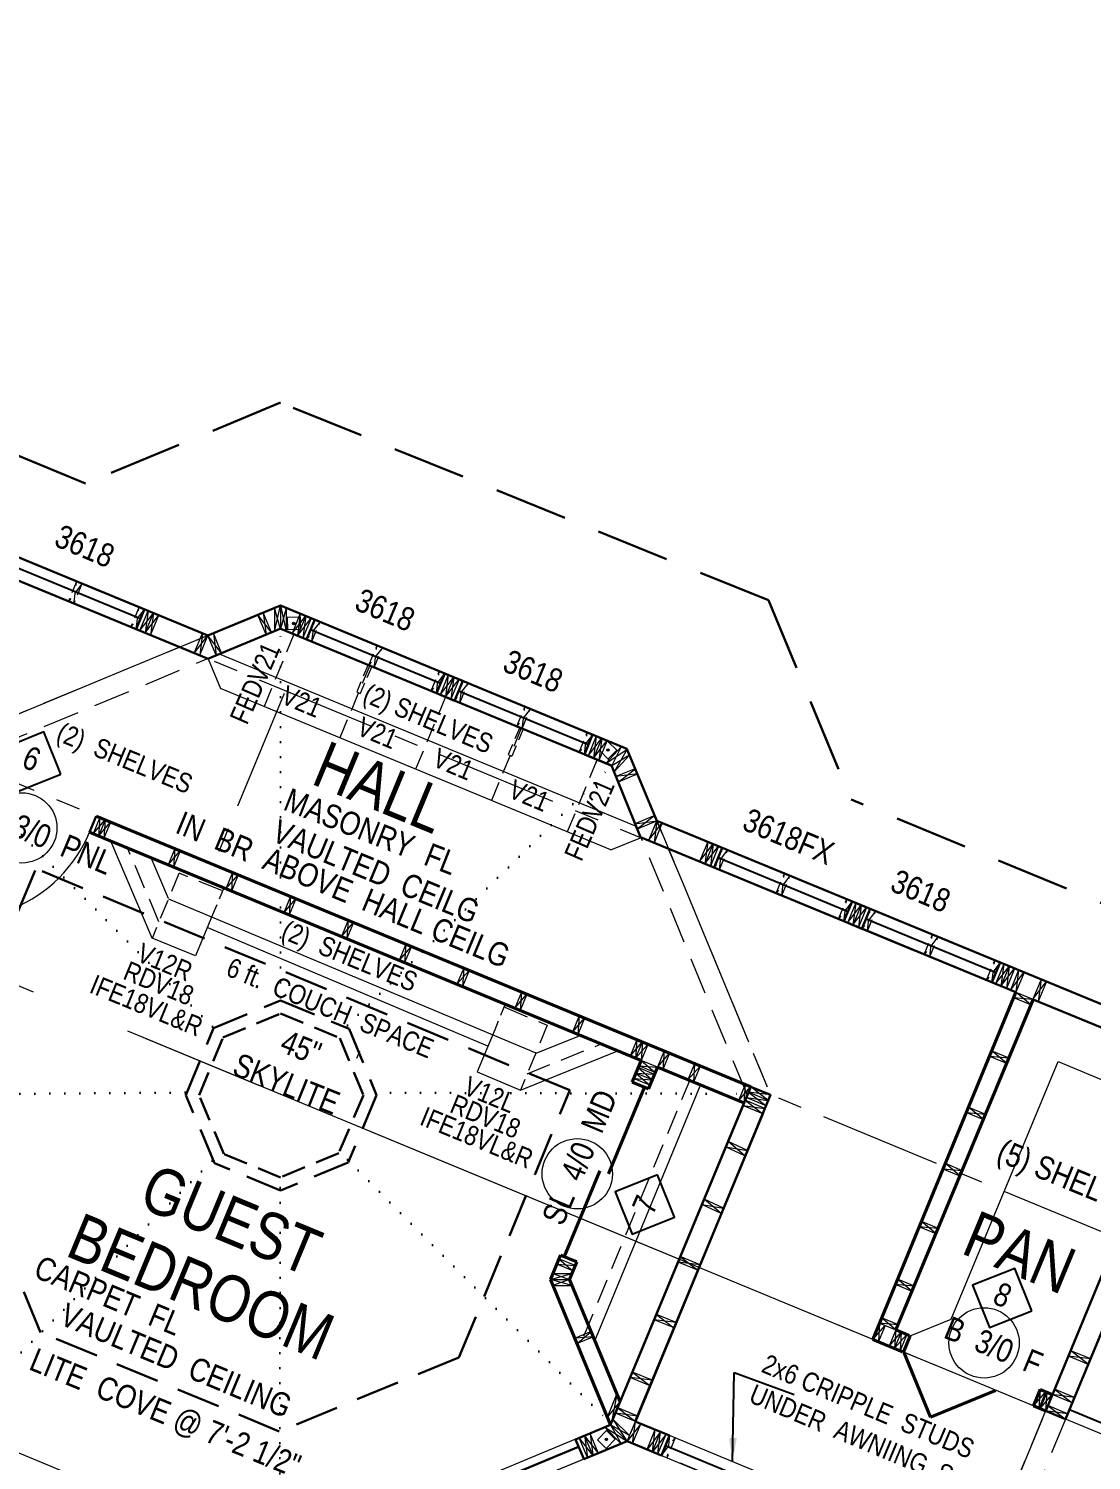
# Model space of a CAD drawing. Header units: inches. Extents: x 2775 to 35798, y 1675 to 10350.
# Drawn here: x 12743 to 13015.1, y 3795.3 to 4162 of the extents above; entities that cross this region are included whole.
import ezdxf

# ---------------------------------------------------------------- set-up
doc = ezdxf.new("R2010")
doc.units = ezdxf.units.IN
doc.header["$LTSCALE"] = 0.5
doc.header["$MEASUREMENT"] = 0
for name, pattern in [('ACAD_ISO07W100', [3, 0, -3]), ('CENTER', [2, 1.25, -0.25, 0.25, -0.25]), ('HIDDEN', [0.375, 0.25, -0.125])]:
    doc.linetypes.add(name, pattern=pattern)
for name, color, linetype, lineweight in [('BUILT-INS', 6, 'CONTINUOUS', 9), ('DOORS', 7, 'CONTINUOUS', 30), ('GRID', 1, 'CENTER', 20), ('INT WALLS', 7, 'CONTINUOUS', 40), ('LAYOUT', 6, 'CONTINUOUS', 9), ('LITE COVE', 7, 'HIDDEN', 30), ('MILLWORK', 7, 'CONTINUOUS', 20), ('PLUMBING', 7, 'CONTINUOUS', 20), ('ROOF BEAMS', 3, 'HIDDEN', 30), ('ROOFLINE', 7, 'HIDDEN', 30), ('SKYLITES', 3, 'CONTINUOUS', 30), ('WALL FRAMING', 7, 'CONTINUOUS', 30), ('WALLS', 7, 'CONTINUOUS', 30), ('WINDOWS', 5, 'CONTINUOUS', 30)]:
    doc.layers.add(name, color=color, linetype=linetype, lineweight=lineweight)
for name, color, linetype in [('CABTOPS', 30, 'CONTINUOUS'), ('LLPLUMBING', 102, 'CONTINUOUS'), ('TEXT', 7, 'CONTINUOUS')]:
    doc.layers.add(name, color=color, linetype=linetype)
doc.styles.add('ARCHENT', font='technical.ttf', dxfattribs={"height": 6})
doc.styles.add('ARCHENTLTD', font='technical.ttf', dxfattribs={"height": 6})
doc.dimstyles.new('ARCHENTLTD', dxfattribs={"dimtxt": 12, "dimasz": 6, "dimexe": 9, "dimexo": 3, "dimgap": 1, "dimtad": 0, "dimdec": 4, "dimzin": 1, "dimdsep": 46, "dimlunit": 4, "dimtxsty": 'ARCHENT', "dimcen": 6, "dimaunit": 1, "dimadec": 5, "dimazin": 0, "dimtfac": 1, "dimtdec": 4, "dimtofl": 0, "dimtmove": 0, "dimatfit": 3, "dimfxl": 1, "dimfrac": 2, "dimtolj": 1, "dimtzin": 0, "dimarcsym": 0})

msp = doc.modelspace()

# ---------------------------------------------------------------- hatches: boundary and pattern name
at = {"layer": 'WALL FRAMING', "lineweight": 9, "ltscale": 150}
for points in [[(12811.18981, 4009.66446, 1), (12810.56481, 4009.66446, 1)], [(12891.64472, 3977.2306, 1), (12891.01972, 3977.2306, 1)], [(12891.26674, 3800.64837, 1), (12890.64174, 3800.64837, 1)]]:
    msp.add_hatch(color=256, dxfattribs=at).paths.add_polyline_path(points)

# ---------------------------------------------------------------- linework, layer by layer
at = {"layer": 'BUILT-INS', "linetype": 'HIDDEN', "lineweight": 9, "ltscale": 40}
for p, q in [((12810.94302, 4006.90783), (12803.29422, 3988.42823)), ((12830.34661, 3998.87659), (12822.6978, 3980.39698)), ((12849.75019, 3990.84534), (12842.10139, 3972.36573)), ((12869.15378, 3982.81409), (12861.50497, 3964.33449)), ((12888.55736, 3974.78284), (12880.90855, 3956.30324)), ((12781.51353, 3945.62062), (12774.63683, 3928.98522)), ((12875.81222, 3906.73923), (12868.93553, 3890.10382))]:
    msp.add_line(p, q, dxfattribs=at)
at = {"layer": 'BUILT-INS', "lineweight": 20, "ltscale": 50}
for p, q in [((12898.80724, 3957.55307), (12791.87532, 4001.81277)), ((12892.0846, 3951.67742), (12792.12579, 3993.0509))]:
    msp.add_line(p, q, dxfattribs=at)
at = {"layer": 'BUILT-INS', "lineweight": 20, "ltscale": 75}
for p, q in [((12788.98225, 4000.61525), (12792.12579, 3993.0509)), ((12892.0846, 3951.67742), (12899.68403, 3954.78126))]:
    msp.add_line(p, q, dxfattribs=at)
at = {"layer": 'BUILT-INS', "linetype": 'HIDDEN', "lineweight": 9, "ltscale": 25}
for p, q in [((12829.93399, 3999.04655), (12827.01611, 3992.13743)), ((12830.85521, 3998.6575), (12827.93733, 3991.74838)), ((12827.01611, 3992.13743), (12827.93733, 3991.74838)), ((12868.74915, 3983.00336), (12865.83127, 3976.09424)), ((12869.67036, 3982.61431), (12866.75249, 3975.70519)), ((12865.83127, 3976.09424), (12866.75249, 3975.70519)), ((12792.98785, 3941.96646), (12790.54334, 3936.05295)), ((12865.04676, 3912.10818), (12862.34318, 3905.56797))]:
    msp.add_line(p, q, dxfattribs=at)
at = {"layer": 'BUILT-INS', "linetype": 'Continuous', "lineweight": 9, "ltscale": 0.75}
for p, q in [((12774.66474, 3929.05272), (12764.0662, 3953.93729)), ((12778.86836, 3939.22171), (12774.42741, 3949.64873)), ((12860.62778, 3901.41825), (12788.78016, 3931.78764)), ((12785.79533, 3924.56704), (12774.66474, 3929.05272)), ((12872.92853, 3899.5906), (12884.24054, 3904.16377)), ((12868.91201, 3890.11379), (12893.83869, 3900.19105)), ((12857.88645, 3894.7867), (12868.93553, 3890.10382))]:
    msp.add_line(p, q, dxfattribs=at)
at = {"layer": 'BUILT-INS', "linetype": 'HIDDEN', "lineweight": 9, "ltscale": 50}
for p, q in [((12776.40454, 3933.26148), (12768.35451, 3952.16233)), ((12870.67533, 3894.31257), (12889.57812, 3901.95452))]:
    msp.add_line(p, q, dxfattribs=at)
at = {"layer": 'BUILT-INS', "linetype": 'HIDDEN', "lineweight": 20, "ltscale": 50}
for p, q in [((12792.52359, 3941.26226), (12781.54143, 3945.68813)), ((12864.91049, 3911.35966), (12875.81222, 3906.73923))]:
    msp.add_line(p, q, dxfattribs=at)
at = {"layer": 'BUILT-INS', "linetype": 'Continuous', "lineweight": 9, "ltscale": 5}
msp.add_line((12778.84046, 3939.1542), (12872.88116, 3899.6487), dxfattribs=at)
at = {"layer": 'BUILT-INS', "linetype": 'Continuous', "lineweight": 9, "ltscale": 25}
for p, q in [((12790.54334, 3936.05295), (12785.79533, 3924.56704)), ((12862.34318, 3905.56797), (12857.88645, 3894.7867))]:
    msp.add_line(p, q, dxfattribs=at)
at = {"layer": 'CABTOPS', "color": 7, "lineweight": -3, "ltscale": 10}
msp.add_line((13009.47665, 3808.31889), (13031.65632, 3799.15032), dxfattribs=at)
at = {"layer": 'DOORS', "color": 4, "lineweight": 9, "ltscale": 75}
for p, q in [((12883.05539, 3800.69208), (12816.55394, 3773.09576)), ((12885.15917, 3795.61034), (12818.65772, 3768.01402))]:
    msp.add_line(p, q, dxfattribs=at)
at = {"layer": 'DOORS', "color": 5, "lineweight": 30, "ltscale": 75}
msp.add_line((12883.7981, 3798.76002), (12850.57438, 3784.95768), dxfattribs=at)
at = {"layer": 'DOORS', "color": 7, "linetype": 'Continuous', "lineweight": 25, "ltscale": 25, "flags": 128}
for points in [[(12751.28482, 3971.08116), (12746.89144, 3981.89066), (12736.08195, 3977.49728), (12740.47532, 3966.68779)], [(12904.04051, 3868.39503), (12893.20128, 3864.07553), (12897.52078, 3853.2363), (12908.36, 3857.5558)], [(12999.82157, 3833.62397), (12995.5186, 3844.46977), (12984.6728, 3840.1668), (12988.97577, 3829.321)]]:
    msp.add_lwpolyline(points, close=True, dxfattribs=at)
at = {"layer": 'DOORS', "color": 7, "linetype": 'Continuous', "lineweight": 20, "ltscale": 7.5}
for centre in [(12741.28913, 3957.30131), (12883.49082, 3868.70299), (12987.62384, 3825.38808)]:
    msp.add_circle(centre, 9, dxfattribs=at)
at = {"layer": 'DOORS', "lineweight": 9, "ltscale": 75}
msp.add_arc((12725.38887, 3969.96957), 35.99772, 292.5005842, 337.5042071, dxfattribs=at)
at = {"layer": 'GRID', "ltscale": 50}
for p, q in [((12969.64769, 3925.81412), (12719.06691, 4029.56238)), ((12807.506, 4014.28416), (12718.83752, 3977.52914)), ((12896.20311, 3977.5851), (12807.506, 4014.28416)), ((12808.43854, 3991.71034), (12790.32183, 3947.94018)), ((13021.6668, 3852.18648), (12718.83752, 3977.52914)), ((12896.20311, 3977.5851), (12932.9647, 3888.90075)), ((12932.9647, 3888.90075), (12896.24978, 3800.19707)), ((12933.25943, 3889.12409), (12933.25943, 3889.1241)), ((12984.39423, 3887.61017), (12958.99556, 3826.34504)), ((13021.6668, 3852.18648), (12984.95187, 3763.4828)), ((13003.36891, 3807.97857), (12959.16877, 3826.27325)), ((12896.25635, 3800.18121), (12807.572, 3763.41961)), ((12984.96003, 3763.46628), (12896.25635, 3800.18121))]:
    msp.add_line(p, q, dxfattribs=at)
at = {"layer": 'INT WALLS', "ltscale": 75}
for p, q in [((12927.88238, 3891.00313), (12760.36294, 3960.34096)), ((12959.16834, 3826.27221), (12995.74712, 3915.21526)), ((12965.05063, 3828.70773), (13000.1798, 3913.38443)), ((12897.53332, 3892.20089), (12901.69123, 3890.47991)), ((12879.17619, 3847.84984), (12883.3341, 3846.12886)), ((12966.70872, 3823.12551), (12959.16834, 3826.27221)), ((12965.05063, 3828.70773), (12968.4384, 3827.30551)), ((12968.74644, 3827.17771), (12967.02546, 3823.01981)), ((13002.00973, 3813.40986), (13000.28875, 3809.25195)), ((13002.00973, 3813.40986), (13005.08936, 3812.13519)), ((13003.3551, 3807.94516), (13000.27927, 3809.22874))]:
    msp.add_line(p, q, dxfattribs=at)
at = {"layer": 'INT WALLS', "ltscale": 50}
for p, q in [((12762.42646, 3954.61599), (12758.64173, 3956.18251)), ((12899.82797, 3897.74477), (12762.42646, 3954.61599)), ((12926.1614, 3886.84522), (12903.98588, 3896.02379)), ((12967.06019, 3822.9851), (12973.89363, 3806.33247)), ((12973.89363, 3806.33247), (12990.54626, 3813.16591))]:
    msp.add_line(p, q, dxfattribs=at)
at = {"layer": 'INT WALLS', "color": 7, "ltscale": 50}
for p, q in [((12899.82797, 3897.74477), (12897.53332, 3892.20089)), ((12903.98588, 3896.02379), (12901.69123, 3890.47991)), ((12900.69942, 3890.89732), (12891.52085, 3868.7218)), ((12889.2235, 3869.44013), (12880.12467, 3847.45726)), ((12879.17619, 3847.84984), (12876.59555, 3841.61499)), ((12883.3341, 3846.12886), (12881.46631, 3841.61627)), ((12876.59555, 3841.61499), (12892.02943, 3804.382)), ((12881.46631, 3841.61627), (12894.46327, 3810.26218))]:
    msp.add_line(p, q, dxfattribs=at)
at = {"layer": 'LAYOUT', "color": 6, "linetype": 'CENTER', "lineweight": 5, "ltscale": 250}
for p, q in [((12975.24561, 3819.59345), (11433.02486, 4458.12095)), ((14529.67036, 3176.01313), (12259.80657, 4115.80753))]:
    msp.add_line(p, q, dxfattribs=at)
at = {"layer": 'LITE COVE', "color": 7, "linetype": 'ACAD_ISO07W100', "lineweight": 30, "ltscale": 2.5}
for p, q in [((12807.47638, 3913.82322), (12807.56114, 4008.56177)), ((12790.08313, 3906.38192), (12723.1744, 3973.63583)), ((12824.69238, 3906.67869), (12892.31276, 3973.22846)), ((12783.10635, 3889.4856), (12688.05687, 3888.81316)), ((12831.81399, 3889.45319), (12927.13582, 3889.17775)), ((12790.01841, 3872.04973), (12722.81966, 3804.45035)), ((12824.66946, 3872.23719), (12892.12576, 3804.63627)), ((12807.44397, 3865.11558), (12807.2928, 3769.48646))]:
    msp.add_line(p, q, dxfattribs=at)
at = {"layer": 'LLPLUMBING', "color": 5, "linetype": 'Continuous', "lineweight": 9, "ltscale": 175}
msp.add_line((12827.75374, 3900.05595), (12827.00491, 3898.20143), dxfattribs=at)
at = {"layer": 'MILLWORK', "linetype": 'Continuous', "lineweight": 9, "ltscale": 75}
for p, q in [((12979.20077, 3831.50011), (13006.55046, 3897.42487)), ((13006.55046, 3897.42487), (13068.63079, 3871.67008)), ((12887.96479, 3825.93922), (12915.07364, 3891.4345)), ((12968.74587, 3827.17633), (12979.20077, 3831.50011))]:
    msp.add_line(p, q, dxfattribs=at)
at = {"layer": 'MILLWORK', "linetype": 'HIDDEN', "lineweight": 9, "ltscale": 50}
msp.add_line((12885.19285, 3827.08654), (12912.3017, 3892.58182), dxfattribs=at)
at = {"layer": 'ROOF BEAMS', "lineweight": 20, "ltscale": 75}
for p, q in [((12807.50526, 4014.28386), (12718.83434, 3977.53043)), ((12807.56095, 4008.3532), (12723.04431, 3973.32169)), ((12896.20311, 3977.5851), (12932.94268, 3888.90865)), ((12926.95751, 3888.98542), (12892.22849, 3973.26334)), ((13003.35865, 3807.95378), (12984.9468, 3763.47054)), ((13008.44054, 3805.85036), (12990.90525, 3763.4849))]:
    msp.add_line(p, q, dxfattribs=at)
at = {"layer": 'ROOF BEAMS', "ltscale": 50}
for p, q in [((12792.75547, 3903.59748), (12807.52593, 3909.72739)), ((12807.52593, 3909.72739), (12822.73361, 3903.43282)), ((12786.65746, 3888.86155), (12792.75547, 3903.59748)), ((12822.73361, 3903.43282), (12828.7427, 3888.87049)), ((12793.03484, 3873.7872), (12786.65746, 3888.86155)), ((12828.7427, 3888.87049), (12822.43931, 3873.96207)), ((12807.54569, 3867.78105), (12793.03484, 3873.7872)), ((12822.43931, 3873.96207), (12807.54569, 3867.78105))]:
    msp.add_line(p, q, dxfattribs=at)
at = {"layer": 'ROOFLINE', "linetype": 'HIDDEN', "ltscale": 150}
for p, q in [((12757.59396, 4045.50279), (12614.13272, 4104.75161)), ((12807.48792, 4066.23662), (12757.59396, 4045.50279)), ((12932.40214, 4015.61834), (12807.48792, 4066.23662)), ((12932.40214, 4015.61834), (12953.62827, 3964.54154)), ((13060.6779, 3920.33054), (12953.62827, 3964.54154))]:
    msp.add_line(p, q, dxfattribs=at)
at = {"layer": 'ROOFLINE', "ltscale": 90}
for p, q in [((12720.81533, 3889.3215), (12744.94871, 3946.86265)), ((12881.59214, 3890.09223), (12744.94871, 3946.86265)), ((12746.10442, 3828.08352), (12720.81533, 3889.3215)), ((12853.16452, 3821.66846), (12881.59214, 3890.09223)), ((12807.2166, 3802.69361), (12746.10442, 3828.08352)), ((12853.16452, 3821.66846), (12807.2166, 3802.69361))]:
    msp.add_line(p, q, dxfattribs=at)
at = {"layer": 'SKYLITES', "linetype": 'HIDDEN', "ltscale": 75}
for p, q in [((12790.36266, 3905.98787), (12807.52434, 3913.11015)), ((12807.52434, 3913.11015), (12825.12746, 3905.8241)), ((12783.26994, 3888.84823), (12790.36266, 3905.98787)), ((12825.12746, 3905.8241), (12832.12934, 3888.85584)), ((12790.65597, 3871.38972), (12783.26994, 3888.84823)), ((12832.12934, 3888.85584), (12824.81922, 3871.56633)), ((12807.54728, 3864.39828), (12790.65597, 3871.38972)), ((12824.81922, 3871.56633), (12807.54728, 3864.39828))]:
    msp.add_line(p, q, dxfattribs=at)
at = {"layer": 'WALL FRAMING', "linetype": 'HIDDEN', "lineweight": 20, "ltscale": 25}
for p, q in [((12755.32098, 4020.37768), (12753.21776, 4015.29899)), ((12756.6993, 4019.78554), (12754.60362, 4014.72506)), ((12771.31191, 4013.9085), (12769.20869, 4008.82981)), ((12815.57469, 4005.02649), (12817.67599, 4010.10597)), ((12830.12094, 3998.98886), (12832.22225, 4004.06834)), ((12831.50702, 3998.41546), (12833.60833, 4003.49494)), ((12846.06008, 3992.39156), (12848.16138, 3997.47104)), ((12853.46013, 3989.35188), (12855.56143, 3994.43136)), ((12868.00948, 3983.32173), (12870.11078, 3988.40121)), ((12869.39555, 3982.74833), (12871.49686, 3987.82781)), ((12883.95137, 3976.73108), (12886.05267, 3981.81057)), ((12919.88951, 3946.60734), (12921.99082, 3951.68682)), ((12934.43577, 3940.56971), (12936.53707, 3945.64919)), ((12935.82185, 3939.99631), (12937.92315, 3945.07579)), ((12950.3749, 3933.97242), (12952.47621, 3939.0519)), ((12957.77495, 3930.93273), (12959.87626, 3936.01221)), ((12972.3243, 3924.90258), (12974.42561, 3929.98206)), ((12973.71038, 3924.32918), (12975.81169, 3929.40866)), ((12988.26619, 3918.31194), (12990.3675, 3923.39142)), ((12907.12741, 3801.6031), (12905.02611, 3796.52362)), ((12908.51225, 3801.0267), (12906.41095, 3795.94722))]:
    msp.add_line(p, q, dxfattribs=at)
at = {"layer": 'WALL FRAMING', "linetype": 'HIDDEN', "lineweight": 9, "ltscale": 25}
for p, q in [((12756.6993, 4019.78554), (12753.22788, 4015.32342)), ((12754.61374, 4014.7495), (12755.32039, 4020.37626)), ((12772.69023, 4013.31636), (12769.21881, 4008.85424)), ((12770.60467, 4008.28032), (12771.31132, 4013.90708)), ((12817.66588, 4010.08153), (12814.18919, 4005.6013)), ((12815.56458, 4005.00205), (12816.2798, 4010.65493)), ((12833.59822, 4003.4705), (12830.12153, 3998.99027)), ((12831.49691, 3998.39102), (12832.21214, 4004.0439)), ((12849.53735, 3996.87321), (12846.06066, 3992.39298)), ((12847.43605, 3991.79373), (12848.15127, 3997.44661)), ((12855.55132, 3994.40692), (12852.07463, 3989.92669)), ((12853.45002, 3989.32744), (12854.16525, 3994.98032)), ((12871.48675, 3987.80337), (12868.01006, 3983.32314)), ((12869.38545, 3982.72389), (12870.10067, 3988.37677)), ((12887.42864, 3981.21273), (12883.95195, 3976.7325)), ((12885.32734, 3976.13325), (12886.04256, 3981.78613)), ((12921.98071, 3951.66239), (12918.50402, 3947.18215)), ((12919.87941, 3946.58291), (12920.59463, 3952.23579)), ((12937.91304, 3945.05136), (12934.43636, 3940.57112)), ((12935.81174, 3939.97187), (12936.52697, 3945.62476)), ((12951.75087, 3933.37458), (12952.4661, 3939.02746)), ((12953.85218, 3938.45406), (12950.37549, 3933.97383)), ((12959.86615, 3935.98778), (12956.38946, 3931.50754)), ((12957.76485, 3930.90829), (12958.48007, 3936.56118)), ((12975.80158, 3929.38423), (12972.32489, 3924.904)), ((12973.70027, 3924.30475), (12974.4155, 3929.95763)), ((12991.74347, 3922.79358), (12988.26678, 3918.31335)), ((12989.64216, 3917.7141), (12990.35739, 3923.36698)), ((12905.03498, 3796.54506), (12908.51166, 3801.02529)), ((12907.13628, 3801.62454), (12906.42105, 3795.97166))]:
    msp.add_line(p, q, dxfattribs=at)
at = {"layer": 'WALL FRAMING', "lineweight": 20, "ltscale": 75}
for p, q in [((12771.50491, 4007.83782), (12773.6079, 4012.91866)), ((12772.89088, 4007.26415), (12774.99387, 4012.345)), ((12807.506, 4014.28416), (12802.42711, 4012.17351)), ((12805.22535, 4007.38574), (12803.1147, 4012.46463)), ((12774.27685, 4006.69049), (12776.37984, 4011.77134)), ((12803.8402, 4006.81011), (12801.72955, 4011.889)), ((12812.5854, 4012.18835), (12810.47922, 4007.0998)), ((12813.97137, 4011.61469), (12811.86519, 4006.52614)), ((12815.35734, 4011.04102), (12813.25116, 4005.95248)), ((12785.45356, 4002.08255), (12787.55655, 4007.1634)), ((12786.83953, 4001.50889), (12788.94252, 4006.58974)), ((12791.05348, 4001.51011), (12788.94283, 4006.589)), ((12792.43863, 4002.08574), (12790.32798, 4007.16463)), ((12850.46858, 3996.50829), (12848.36241, 3991.41975)), ((12851.85455, 3995.93463), (12849.74838, 3990.84609)), ((12853.24052, 3995.36097), (12851.13435, 3990.27243)), ((12888.35177, 3980.82824), (12886.2456, 3975.7397)), ((12889.73774, 3980.25458), (12887.63157, 3975.16603)), ((12891.12371, 3979.68092), (12889.01754, 3974.59237)), ((12898.28271, 3972.49341), (12896.20311, 3977.5851)), ((12898.44305, 3972.54966), (12893.36703, 3970.44001)), ((12899.01873, 3971.16453), (12893.9427, 3969.05488)), ((12761.27773, 3959.93735), (12759.56506, 3955.79951)), ((12762.6637, 3959.36369), (12760.95103, 3955.22585)), ((12764.04049, 3958.76887), (12762.32781, 3954.63103)), ((12903.33177, 3960.49502), (12898.24434, 3958.38617)), ((12903.90616, 3959.10935), (12898.81873, 3957.0005)), ((12903.86286, 3959.15876), (12901.75669, 3954.07021)), ((12905.24883, 3958.58509), (12903.14266, 3953.49655)), ((12916.90022, 3953.7692), (12914.79405, 3948.68066)), ((12780.48841, 3951.98078), (12778.77573, 3947.84294)), ((12781.87438, 3951.40712), (12780.1617, 3947.26928)), ((12918.28619, 3953.19554), (12916.18002, 3948.107)), ((12919.67216, 3952.62188), (12917.56599, 3947.53334)), ((12795.26711, 3945.84965), (12793.55444, 3941.71181)), ((12796.65308, 3945.27599), (12794.94041, 3941.13815)), ((12810.04582, 3939.71853), (12808.33315, 3935.58068)), ((12811.43179, 3939.14486), (12809.71912, 3935.00702)), ((12954.78341, 3938.08914), (12952.67724, 3933.0006)), ((12956.16938, 3937.51548), (12954.06321, 3932.42694)), ((12957.55535, 3936.94182), (12955.44918, 3931.85328)), ((12824.84945, 3933.64779), (12823.13677, 3929.50995)), ((12826.23542, 3933.07413), (12824.52274, 3928.93629)), ((12839.62816, 3927.51666), (12837.91548, 3923.37882)), ((12841.01413, 3926.943), (12839.30145, 3922.80516)), ((12854.40686, 3921.38554), (12852.69419, 3917.2477)), ((12855.79283, 3920.81188), (12854.08016, 3916.67403)), ((12992.6666, 3922.40909), (12990.56042, 3917.32055)), ((12994.05257, 3921.83543), (12991.94639, 3916.74689)), ((12995.43854, 3921.26177), (12993.33236, 3916.17323)), ((12996.46024, 3920.846), (12994.35407, 3915.75746)), ((12997.84621, 3920.27234), (12995.74004, 3915.18379)), ((13002.20656, 3918.50176), (13000.10039, 3913.41322)), ((13003.59253, 3917.9281), (13001.48636, 3912.83956)), ((12869.19012, 3915.26545), (12867.47745, 3911.1276)), ((12870.57609, 3914.69178), (12868.86342, 3910.55394)), ((12995.17853, 3913.82719), (12999.52602, 3912.02754)), ((12995.75219, 3915.21316), (13000.10081, 3913.41304)), ((12883.96883, 3909.13432), (12882.25616, 3904.99648)), ((12885.3548, 3908.56066), (12883.64213, 3904.42282)), ((12898.74754, 3903.00319), (12897.03486, 3898.86535)), ((12900.13351, 3902.42953), (12898.42083, 3898.29169)), ((12900.14199, 3902.42602), (12898.42931, 3898.28818)), ((12901.52796, 3901.85236), (12899.81528, 3897.71452)), ((12905.70703, 3900.15812), (12903.99436, 3896.02028)), ((12907.093, 3899.58446), (12905.38033, 3895.44662)), ((12989.01141, 3898.80247), (12993.3589, 3897.00282)), ((12989.58507, 3900.18844), (12993.93369, 3898.38832)), ((12903.22074, 3894.17279), (12899.0639, 3895.89634)), ((12903.41086, 3894.63549), (12899.25402, 3896.35905)), ((12903.98567, 3896.02086), (12899.82882, 3897.74441)), ((12913.53123, 3896.88414), (12911.81855, 3892.7463)), ((12914.9172, 3896.31048), (12913.20452, 3892.17264)), ((12902.07142, 3891.40181), (12897.91457, 3893.12536)), ((12902.64594, 3892.78742), (12898.48909, 3894.51098)), ((12926.48207, 3891.54214), (12924.7694, 3887.4043)), ((12927.86804, 3890.96848), (12926.15537, 3886.83064)), ((12983.10236, 3884.37637), (12987.44985, 3882.57672)), ((12983.67602, 3885.76234), (12988.02464, 3883.96222)), ((12977.08632, 3869.99455), (12981.4338, 3868.1949)), ((12977.65998, 3871.38052), (12982.0086, 3869.5804)), ((12970.95474, 3855.21606), (12975.30223, 3853.41641)), ((12971.5284, 3856.60203), (12975.87702, 3854.80191)), ((12882.3755, 3843.81693), (12878.21866, 3845.54048)), ((12882.95002, 3845.20254), (12878.79317, 3846.9261)), ((12964.82316, 3840.43757), (12969.17065, 3838.63792)), ((12965.39682, 3841.82354), (12969.74544, 3840.02342)), ((12962.27101, 3829.84618), (12960.55833, 3825.70834)), ((12960.70277, 3830.5065), (12965.05026, 3828.70685)), ((12961.27643, 3831.89247), (12965.62505, 3830.09235)), ((12887.06754, 3828.29237), (12882.9095, 3826.57168)), ((12887.6411, 3826.90635), (12883.48306, 3825.18567)), ((12965.05026, 3828.70685), (12963.33759, 3824.56901)), ((12966.43623, 3828.13319), (12964.72356, 3823.99535)), ((12967.8222, 3827.55953), (12966.10953, 3823.42169)), ((13009.181, 3822.07762), (13014.28294, 3819.96567)), ((13009.75466, 3823.46359), (13014.8566, 3821.35163)), ((13002.00973, 3813.40986), (13000.29705, 3809.27202)), ((13003.39527, 3812.83535), (13001.68259, 3808.69751)), ((13003.70348, 3812.7091), (13001.9908, 3808.57126)), ((13005.08899, 3812.13431), (13003.37632, 3807.99647)), ((12896.27299, 3800.17432), (12898.37598, 3805.25517)), ((12897.65896, 3799.60066), (12899.76195, 3804.68151)), ((12901.33903, 3798.07746), (12903.44202, 3803.15831)), ((12902.725, 3797.5038), (12904.82799, 3802.58465)), ((12904.11097, 3796.93014), (12906.21396, 3802.01099))]:
    msp.add_line(p, q, dxfattribs=at)
at = {"layer": 'WALL FRAMING', "lineweight": 9, "ltscale": 150}
for p, q in [((12771.50491, 4007.83782), (12774.99387, 4012.345)), ((12773.6079, 4012.91866), (12772.89088, 4007.26415)), ((12774.99387, 4012.345), (12774.27685, 4006.69049)), ((12803.1147, 4012.46463), (12803.83989, 4006.81084)), ((12807.48295, 4008.2456), (12805.95094, 4013.63792)), ((12805.98367, 4007.62256), (12807.50399, 4014.28333)), ((12808.9768, 4013.57905), (12807.48295, 4008.2456)), ((12807.50399, 4014.28333), (12808.98366, 4007.62724)), ((12772.89088, 4007.26415), (12776.37984, 4011.77134)), ((12805.22505, 4007.38648), (12801.72924, 4011.88974)), ((12810.47922, 4007.0998), (12813.96861, 4011.60803)), ((12812.58264, 4012.18169), (12811.86519, 4006.52614)), ((12811.86519, 4006.52614), (12815.35458, 4011.03437)), ((12813.96861, 4011.60803), (12813.25116, 4005.95248)), ((12785.45356, 4002.08255), (12788.94252, 4006.58974)), ((12787.55655, 4007.1634), (12786.83953, 4001.50889)), ((12792.43832, 4002.08648), (12788.94252, 4006.58974)), ((12790.32798, 4007.16463), (12791.05317, 4001.51084)), ((12848.36422, 3991.419), (12851.85361, 3995.92723)), ((12850.46764, 3996.50089), (12849.75019, 3990.84534)), ((12849.75113, 3990.85274), (12853.24052, 3995.36097)), ((12851.85455, 3995.93463), (12851.1371, 3990.27908)), ((12886.2456, 3975.7397), (12889.73499, 3980.24793)), ((12888.34902, 3980.82159), (12887.63157, 3975.16603)), ((12887.63157, 3975.16603), (12891.12096, 3979.67427)), ((12889.73499, 3980.24793), (12888.34902, 3980.82159)), ((12889.73499, 3980.24793), (12889.01754, 3974.59237)), ((12890.83454, 3973.84031), (12896.24908, 3977.47419)), ((12892.31276, 3973.22846), (12894.82279, 3978.14206)), ((12896.88106, 3975.94958), (12892.31276, 3973.22846)), ((12896.24908, 3977.47419), (12892.89378, 3971.64888)), ((12893.9427, 3969.05488), (12898.44305, 3972.54966)), ((12899.01873, 3971.16453), (12893.36703, 3970.44001)), ((12759.56519, 3955.79946), (12762.6637, 3959.36369)), ((12760.94198, 3955.20463), (12764.04049, 3958.76887)), ((12761.27819, 3959.93849), (12760.95108, 3955.22559)), ((12762.6637, 3959.36369), (12761.27773, 3959.93735)), ((12762.65497, 3959.34367), (12762.32786, 3954.63077)), ((12898.24434, 3958.38617), (12903.89951, 3959.10659)), ((12903.32512, 3960.49226), (12898.81873, 3957.0005)), ((12901.75669, 3954.07021), (12905.24608, 3958.57844)), ((12903.86011, 3959.1521), (12903.14266, 3953.49655)), ((12916.89747, 3953.76255), (12916.18002, 3948.107)), ((12778.77587, 3947.84288), (12781.87438, 3951.40712)), ((12780.48886, 3951.98192), (12780.16175, 3947.26902)), ((12781.87438, 3951.40712), (12780.48841, 3951.98078)), ((12914.79405, 3948.68066), (12918.28344, 3953.18889)), ((12916.18002, 3948.107), (12919.66941, 3952.61523)), ((12918.28344, 3953.18889), (12917.56599, 3947.53334)), ((12793.55457, 3941.71176), (12796.65308, 3945.27599)), ((12795.26757, 3945.85079), (12794.94046, 3941.13789)), ((12796.65308, 3945.27599), (12795.26711, 3945.84965)), ((12808.33328, 3935.58063), (12811.43179, 3939.14486)), ((12810.04627, 3939.71966), (12809.71917, 3935.00676)), ((12952.67905, 3932.99985), (12956.16844, 3937.50808)), ((12954.78247, 3938.08174), (12954.06502, 3932.42619)), ((12954.06596, 3932.43359), (12957.55535, 3936.94182)), ((12956.16938, 3937.51548), (12955.45193, 3931.85993)), ((12823.13691, 3929.5099), (12826.23542, 3933.07413)), ((12824.8499, 3933.64893), (12824.5228, 3928.93603)), ((12826.23542, 3933.07413), (12824.84945, 3933.64779)), ((12837.91562, 3923.37877), (12841.01413, 3926.943)), ((12839.62861, 3927.5178), (12839.3015, 3922.8049)), ((12841.01413, 3926.943), (12839.62816, 3927.51666)), ((12852.69432, 3917.24764), (12855.79283, 3920.81188)), ((12854.40732, 3921.38667), (12854.08021, 3916.67378)), ((12855.79283, 3920.81188), (12854.40686, 3921.38554)), ((12990.56042, 3917.32055), (12994.04982, 3921.82878)), ((12992.66385, 3922.40244), (12991.94639, 3916.74689)), ((12991.94639, 3916.74689), (12995.43579, 3921.25512)), ((12994.04982, 3921.82878), (12993.33236, 3916.17323)), ((12996.45749, 3920.83935), (12995.74004, 3915.18379)), ((12994.35407, 3915.75746), (12997.84346, 3920.26569)), ((13000.10039, 3913.41322), (13003.58978, 3917.92145)), ((13002.20381, 3918.49511), (13001.48636, 3912.83956)), ((12867.47758, 3911.12755), (12870.57609, 3914.69178)), ((12869.19058, 3915.26658), (12868.86347, 3910.55368)), ((12870.57609, 3914.69178), (12869.19012, 3915.26545)), ((12995.17739, 3913.82764), (13000.10087, 3913.41318)), ((12999.52608, 3912.02768), (12995.75219, 3915.21316)), ((12882.25629, 3904.99642), (12885.3548, 3908.56066)), ((12883.96928, 3909.13546), (12883.64218, 3904.42256)), ((12885.3548, 3908.56066), (12883.96883, 3909.13432)), ((12897.035, 3898.86529), (12900.13351, 3902.42953)), ((12898.74799, 3903.00433), (12898.42088, 3898.29143)), ((12900.14244, 3902.42716), (12899.81534, 3897.71426)), ((12898.42945, 3898.28812), (12901.52796, 3901.85236)), ((12903.99449, 3896.02022), (12907.093, 3899.58446)), ((12905.70749, 3900.15926), (12905.38038, 3895.44636)), ((12989.01027, 3898.80293), (12993.93374, 3898.38846)), ((12993.35895, 3897.00296), (12989.58507, 3900.18844)), ((12899.0639, 3895.89634), (12902.63285, 3892.79272)), ((12899.25431, 3896.3588), (12903.97229, 3896.02641)), ((12899.82882, 3897.74441), (12903.39778, 3894.64079)), ((12911.81869, 3892.74624), (12914.9172, 3896.31048)), ((12913.53168, 3896.88528), (12913.20458, 3892.17238)), ((12897.91457, 3893.12536), (12902.63256, 3892.79297)), ((12898.48909, 3894.51098), (12902.05804, 3891.40735)), ((12898.48938, 3894.51073), (12903.20737, 3894.17833)), ((12926.48252, 3891.54328), (12926.15542, 3886.83038)), ((12924.76953, 3887.40424), (12927.86804, 3890.96848)), ((12926.73506, 3888.23119), (12932.39061, 3887.51374)), ((12932.96427, 3888.89971), (12927.30872, 3889.61716)), ((12927.30872, 3889.61716), (12931.81695, 3886.12777)), ((12932.39061, 3887.51374), (12927.88238, 3891.00313)), ((12925.87457, 3886.15223), (12931.53012, 3885.43478)), ((12926.4556, 3887.53516), (12930.95646, 3884.04881)), ((12983.10122, 3884.37682), (12988.0247, 3883.96235)), ((12987.4499, 3882.57685), (12983.67602, 3885.76234)), ((12926.40835, 3873.29451), (12922.08533, 3876.99739)), ((12921.44424, 3875.64129), (12927.04727, 3874.65164)), ((12977.08518, 3869.995), (12982.00865, 3869.58054)), ((12981.43386, 3868.19504), (12977.65998, 3871.38052)), ((12920.29949, 3858.52753), (12915.97647, 3862.23041)), ((12915.33538, 3860.87431), (12920.93841, 3859.88466)), ((12970.9536, 3855.21651), (12975.87708, 3854.80205)), ((12975.30228, 3853.41655), (12971.5284, 3856.60203)), ((12909.86977, 3847.47289), (12914.36692, 3843.98733)), ((12878.21866, 3845.54048), (12882.93665, 3845.20809)), ((12878.79317, 3846.9261), (12882.36213, 3843.82247)), ((12914.94298, 3845.37231), (12909.29594, 3846.08699)), ((12964.82202, 3840.43802), (12969.7455, 3840.02356)), ((12969.17071, 3838.63806), (12965.39682, 3841.82354)), ((12903.74886, 3832.68998), (12908.246, 3829.20442)), ((12908.82206, 3830.5894), (12903.17502, 3831.30408)), ((12959.1725, 3826.28194), (12962.27101, 3829.84618)), ((12960.88549, 3830.42098), (12960.55839, 3825.70808)), ((12960.70163, 3830.50695), (12965.62511, 3830.09248)), ((12965.05032, 3828.70698), (12961.27643, 3831.89247)), ((12887.6411, 3826.90635), (12882.91109, 3826.57234)), ((12883.48306, 3825.18567), (12887.06754, 3828.29237)), ((12963.33772, 3824.56895), (12966.43623, 3828.13319)), ((12965.05071, 3828.70799), (12964.72361, 3823.99509)), ((12964.72369, 3823.99529), (12967.8222, 3827.55953)), ((12966.43668, 3828.13432), (12966.10958, 3823.42143)), ((13009.17986, 3822.07808), (13014.8566, 3821.35163)), ((13014.28294, 3819.96567), (13009.75466, 3823.46359)), ((12902.70091, 3815.80659), (12897.05387, 3816.52127)), ((12897.62771, 3817.90717), (12902.12485, 3814.42161)), ((13000.29676, 3809.27111), (13003.39527, 3812.83535)), ((13002.00975, 3813.41015), (13001.68264, 3808.69725)), ((13001.99049, 3808.57007), (13005.08899, 3812.13431)), ((13003.70348, 3812.7091), (13003.37637, 3807.99621)), ((13010.73603, 3811.41963), (13005.08899, 3812.13431)), ((13005.66283, 3813.5202), (13010.15998, 3810.03465)), ((12898.94179, 3806.64208), (12893.29475, 3807.35676)), ((12893.86859, 3808.74266), (12898.36573, 3805.2571)), ((13009.00211, 3807.22973), (13003.35508, 3807.94441)), ((13003.92891, 3809.33031), (13008.42606, 3805.84476)), ((12890.51535, 3803.75524), (12896.25592, 3800.18017)), ((12896.86638, 3801.6868), (12892.0186, 3804.37751)), ((12892.0186, 3804.37751), (12894.75267, 3799.5579)), ((12896.25592, 3800.18017), (12892.64475, 3805.86861)), ((12899.76195, 3804.68151), (12896.27299, 3800.17432)), ((12897.65896, 3799.60066), (12898.37598, 3805.25517)), ((12887.45446, 3796.60374), (12883.97959, 3801.04517)), ((12885.36526, 3801.61956), (12886.06977, 3796.02698)), ((12888.84013, 3797.17813), (12885.36526, 3801.61956)), ((12886.75093, 3802.19395), (12887.45544, 3796.60138)), ((12904.82799, 3802.58465), (12901.33903, 3798.07746)), ((12902.725, 3797.5038), (12903.44202, 3803.15831)), ((12906.21396, 3802.01099), (12902.725, 3797.5038)), ((12904.11097, 3796.93014), (12904.82799, 3802.58465)), ((12886.06977, 3796.02698), (12887.45446, 3796.60374)), ((12902.725, 3797.5038), (12904.11097, 3796.93014))]:
    msp.add_line(p, q, dxfattribs=at)
at = {"layer": 'WALL FRAMING', "lineweight": 20, "ltscale": 50}
for p, q in [((12803.1147, 4012.46463), (12801.73393, 4011.89168)), ((12805.22505, 4007.38648), (12803.83936, 4006.81212)), ((12876.59555, 3841.61499), (12881.46631, 3841.61627)), ((12876.59555, 3841.61499), (12881.46631, 3841.61627)), ((12877.21647, 3843.11515), (12882.08724, 3843.11643)), ((12877.21726, 3840.11515), (12882.08803, 3840.11643))]:
    msp.add_line(p, q, dxfattribs=at)
at = {"layer": 'WALL FRAMING', "lineweight": 20, "ltscale": 150}
for p, q in [((12805.95094, 4013.63792), (12805.98367, 4007.62256)), ((12807.50399, 4014.28333), (12807.48295, 4008.2456)), ((12808.9768, 4013.58038), (12808.98366, 4007.62724)), ((12890.51535, 3803.75524), (12894.75267, 3799.5579)), ((12892.0186, 3804.37751), (12896.25592, 3800.18017)), ((12892.62906, 3805.88414), (12896.86638, 3801.6868))]:
    msp.add_line(p, q, dxfattribs=at)
at = {"layer": 'WALL FRAMING', "color": 9, "linetype": 'Continuous', "lineweight": 5, "ltscale": 150}
for p, q in [((12812.52152, 4011.26308), (12808.95951, 4011.18563)), ((12809.20945, 4011.19107), (12809.27738, 4008.06681)), ((12812.52152, 4011.26308), (12812.54518, 4008.13785)), ((12812.54518, 4008.13785), (12808.98317, 4008.06041)), ((12891.24714, 3979.52228), (12889.07169, 3977.2784)), ((12891.24714, 3979.52228), (12893.76977, 3977.00626)), ((12889.07169, 3977.2784), (12891.59431, 3974.76239)), ((12893.59276, 3977.18281), (12891.38595, 3974.9702)), ((12888.69536, 3800.54959), (12891.16059, 3803.12187)), ((12890.92088, 3798.35536), (12888.69536, 3800.54959)), ((12890.92088, 3798.35536), (12893.38611, 3800.92764)), ((12893.21313, 3800.74715), (12890.95697, 3802.90941))]:
    msp.add_line(p, q, dxfattribs=at)
at = {"layer": 'WALL FRAMING', "linetype": 'Continuous', "lineweight": 20, "ltscale": 150}
for p, q in [((12894.82279, 3978.14206), (12890.70816, 3973.704)), ((12896.88106, 3975.94958), (12892.89378, 3971.64888))]:
    msp.add_line(p, q, dxfattribs=at)
at = {"layer": 'WALL FRAMING', "color": 7, "lineweight": 20, "ltscale": 75}
for p, q in [((12927.05559, 3874.64535), (12922.09148, 3876.99213)), ((12926.40835, 3873.29451), (12921.44424, 3875.64129)), ((12920.94673, 3859.87837), (12915.98261, 3862.22515)), ((12920.29949, 3858.52753), (12915.33538, 3860.87431)), ((12914.94298, 3845.37231), (12909.86977, 3847.47289)), ((12914.37717, 3843.9854), (12909.30396, 3846.08597)), ((12908.82206, 3830.5894), (12903.74886, 3832.68998)), ((12908.25625, 3829.20249), (12903.18305, 3831.30306)), ((12902.1351, 3814.41968), (12897.0619, 3816.52025)), ((12902.70091, 3815.80659), (12897.62771, 3817.90717)), ((13010.16282, 3810.03244), (13005.08962, 3812.13302)), ((13010.73603, 3811.41963), (13005.66283, 3813.5202)), ((12898.37598, 3805.25517), (12893.30278, 3807.35575)), ((12898.949, 3806.6391), (12893.8758, 3808.73967)), ((13008.4363, 3805.84282), (13003.3631, 3807.9434)), ((13009.00211, 3807.22973), (13003.92891, 3809.33031))]:
    msp.add_line(p, q, dxfattribs=at)
at = {"layer": 'WALL FRAMING', "lineweight": 9, "ltscale": 50}
for p, q in [((12876.59555, 3841.61499), (12882.08724, 3843.11643)), ((12882.08803, 3840.11643), (12876.59555, 3841.61499)), ((12877.21647, 3843.11515), (12881.46631, 3841.61627)), ((12881.46631, 3841.61627), (12877.21726, 3840.11515)), ((12893.64724, 3812.23078), (12892.12576, 3804.63627)), ((12894.46335, 3810.26211), (12893.64724, 3812.23078)), ((12891.21278, 3806.35211), (12894.46335, 3810.26211))]:
    msp.add_line(p, q, dxfattribs=at)
at = {"layer": 'WALL FRAMING', "color": 7, "lineweight": 20, "ltscale": 50}
msp.add_line((12891.21278, 3806.35211), (12893.64724, 3812.23078), dxfattribs=at)
at = {"layer": 'WALL FRAMING', "lineweight": 9, "ltscale": 75}
for p, q in [((12886.06977, 3796.02698), (12883.97893, 3801.04674)), ((12887.45446, 3796.60374), (12885.36362, 3801.62349)), ((12888.84013, 3797.17813), (12886.74929, 3802.19788))]:
    msp.add_line(p, q, dxfattribs=at)
at = {"layer": 'WALL FRAMING', "color": 9, "linetype": 'Continuous', "lineweight": 5, "ltscale": 150}
for centre in [(12810.87731, 4009.66446), (12891.33222, 3977.2306), (12890.95424, 3800.64837)]:
    msp.add_circle(centre, 0.3125, dxfattribs=at)
at = {"layer": 'WALLS', "color": 4, "ltscale": 50}
for p, q in [((12788.94318, 4006.58947), (12571.57079, 4096.36325)), ((12788.98227, 4000.61528), (12572.42381, 4090.06036)), ((12892.22849, 3973.26334), (12807.56363, 4008.30658)), ((12852.05833, 3989.88999), (12847.43843, 3991.80219)), ((12892.31276, 3973.22846), (12885.32162, 3976.12214)), ((13092.07597, 3881.39704), (12903.85205, 3959.13264)), ((12995.74712, 3915.21526), (12899.63236, 3954.91351)), ((12956.37316, 3931.47084), (12951.75326, 3933.38304)), ((13084.8933, 3878.39524), (13000.1798, 3913.38443)), ((12892.0186, 3804.37751), (12927.13582, 3889.17775)), ((12927.88238, 3891.00313), (12892.02943, 3804.382)), ((13025.877, 3847.97702), (13008.43887, 3805.84632)), ((12892.02943, 3804.382), (12883.05571, 3800.6622)), ((12907.13794, 3801.62855), (12898.34165, 3805.26938)), ((12883.066, 3800.66646), (12885.14665, 3795.64248))]:
    msp.add_line(p, q, dxfattribs=at)
at = {"layer": 'WALLS', "color": 4, "ltscale": 75}
for p, q in [((12770.58212, 4008.22313), (12772.68511, 4013.30398)), ((12807.50399, 4014.28333), (12788.94252, 4006.58974)), ((12896.20311, 3977.5851), (12807.50557, 4014.28312)), ((12816.28132, 4010.65858), (12814.17514, 4005.57004)), ((12807.56095, 4008.3532), (12788.93733, 4000.63385)), ((12849.5446, 3996.89073), (12847.43843, 3991.80219)), ((12854.16175, 3994.97188), (12849.54185, 3996.88408)), ((12854.1645, 3994.97853), (12852.05833, 3989.88999)), ((12887.42779, 3981.21068), (12885.32162, 3976.12214)), ((12896.20311, 3977.5851), (12903.85205, 3959.13264)), ((12892.22849, 3973.26334), (12899.63236, 3954.91351)), ((12920.59614, 3952.23944), (12918.48997, 3947.1509)), ((12953.85943, 3938.47159), (12951.75326, 3933.38304)), ((12958.47658, 3936.55273), (12953.85668, 3938.46493)), ((12958.47933, 3936.55938), (12956.37316, 3931.47084)), ((12991.74262, 3922.79153), (12989.63644, 3917.70299)), ((12898.35934, 3805.26206), (12932.96427, 3888.89971)), ((12932.96427, 3888.89971), (12927.88238, 3891.00313)), ((12930.99121, 3884.08086), (12898.34165, 3805.26938)), ((13021.66637, 3852.18544), (13003.30659, 3807.82799)), ((13008.43061, 3805.82633), (13003.35508, 3807.94441)), ((12885.17109, 3795.58526), (12896.25592, 3800.18017)), ((12896.25592, 3800.18017), (12905.03452, 3796.54666)), ((12905.03495, 3796.5477), (12907.13794, 3801.62855))]:
    msp.add_line(p, q, dxfattribs=at)
at = {"layer": 'WALLS', "color": 4, "lineweight": 20, "ltscale": 75}
for p, q in [((12849.54185, 3996.88408), (12816.27856, 4010.65193)), ((12887.42504, 3981.20403), (12854.16175, 3994.97188)), ((12905.03452, 3796.54666), (12938.29781, 3782.7788))]:
    msp.add_line(p, q, dxfattribs=at)
at = {"layer": 'WALLS', "color": 4, "lineweight": 20, "ltscale": 50}
for p, q in [((12847.43843, 3991.80219), (12814.17514, 4005.57004)), ((12885.32162, 3976.12214), (12852.05833, 3989.88999)), ((12984.55475, 3919.80689), (12951.29146, 3933.57474)), ((12798.46872, 3773.1388), (12731.92092, 3800.68329)), ((12940.40123, 3787.8607), (12907.13794, 3801.62855))]:
    msp.add_line(p, q, dxfattribs=at)
at = {"layer": 'WALLS', "lineweight": 9, "ltscale": 50}
for p, q in [((12888.34902, 3980.82159), (12889.73774, 3980.25458)), ((12886.2456, 3975.7397), (12887.63157, 3975.16603)), ((12759.56506, 3955.79951), (12760.95103, 3955.22585)), ((12778.77573, 3947.84294), (12780.1617, 3947.26928)), ((12793.55444, 3941.71181), (12794.94041, 3941.13815)), ((12808.33315, 3935.58068), (12809.71912, 3935.00702)), ((12823.13677, 3929.50995), (12824.52274, 3928.93629)), ((12837.91548, 3923.37882), (12839.30145, 3922.80516)), ((12852.69419, 3917.2477), (12854.08016, 3916.67403)), ((12867.47745, 3911.1276), (12868.86342, 3910.55394)), ((12882.25616, 3904.99648), (12883.64213, 3904.42282)), ((12897.03486, 3898.86535), (12898.42083, 3898.29169)), ((12911.81855, 3892.7463), (12913.20452, 3892.17264)), ((12911.82505, 3892.76203), (12913.21102, 3892.18837)), ((12964.41552, 3824.12314), (12965.80149, 3823.54948))]:
    msp.add_line(p, q, dxfattribs=at)
at = {"layer": 'WALLS', "lineweight": 30, "ltscale": 75}
msp.add_line((12760.35441, 3960.32035), (12758.64173, 3956.18251), dxfattribs=at)
at = {"layer": 'WALLS', "color": 7, "lineweight": 20, "ltscale": 75}
for p, q in [((12931.81695, 3886.12777), (12926.73506, 3888.23119)), ((12932.39061, 3887.51374), (12927.30872, 3889.61716)), ((12930.95646, 3884.04881), (12925.87457, 3886.15223)), ((12931.53012, 3885.43478), (12926.44823, 3887.5382))]:
    msp.add_line(p, q, dxfattribs=at)
at = {"layer": 'WINDOWS', "lineweight": 25, "ltscale": 75}
for p, q in [((12771.65681, 4010.8196), (12738.39352, 4024.58745)), ((12815.22823, 4008.11431), (12848.49152, 3994.34646)), ((12853.11142, 3992.43426), (12886.3747, 3978.66641)), ((12919.54306, 3949.69517), (12952.80634, 3935.92731)), ((12957.42624, 3934.01511), (12990.68953, 3920.24726)), ((12906.08645, 3799.08812), (12939.34974, 3785.32027))]:
    msp.add_line(p, q, dxfattribs=at)

# ---------------------------------------------------------------- texts
at = {"layer": 'BUILT-INS', "linetype": 'Continuous', "lineweight": 30, "char_height": 5, "attachment_point": 1, "rotation": 66.5090367, "style": 'ARCHENTLTD'}
for insert in [(12794.35437, 3985.45584), (12879.98923, 3950.43568)]:
    msp.add_mtext('FEDV21\\P\\P  ', dxfattribs=dict(at, insert=insert))
at = {"layer": 'BUILT-INS', "linetype": 'Continuous', "char_height": 5, "attachment_point": 1, "rotation": 337.1802778, "style": 'ARCHENTLTD'}
for s, insert in [('(2) SHELVES\\P\\P  ', (12830.18853, 3994.40125)), ('V21\\P\\P  ', (12809.23223, 3993.96439)), ('V21\\P\\P  ', (12828.63581, 3985.93314)), ('V21\\P\\P  ', (12848.0394, 3977.9019)), ('V21\\P\\P  ', (12867.44298, 3969.87065))]:
    msp.add_mtext(s, dxfattribs=dict(at, insert=insert))
at = {"layer": 'BUILT-INS', "linetype": 'Continuous', "lineweight": 9, "ltscale": 1.5, "char_height": 5, "attachment_point": 1, "rotation": 337.6469444, "style": 'ARCHENTLTD'}
for s, insert in [('(2)  SHELVES\\P{\\H1.999x;  }', (12751.69961, 3984.47056)), ('(2)  SHELVES\\P{\\H1.999x;  }', (12809.27136, 3933.75883)), ('V12R\\P{\\H1.999x;  }', (12772.25386, 3927.94193)), ('RDV18\\P{\\H1.999x;  }', (12768.78792, 3923.33214)), ('6 ft.  COUCH  SPACE\\P{\\H1.999x;  }', (12795.14607, 3924.22281)), ('IFE18VL&R\\P{\\H1.999x;  }', (12760.19234, 3919.86939)), ('V12L\\P{\\H1.999x;  }', (12855.89839, 3893.83362)), ('IFE18VL&R\\P{\\H1.999x;  }', (12844.74378, 3886.03333))]:
    msp.add_mtext(s, dxfattribs=dict(at, insert=insert))
at = {"layer": 'BUILT-INS', "linetype": 'Continuous', "lineweight": 30, "ltscale": 1.5, "insert": (12852.43245, 3889.22383), "char_height": 5, "attachment_point": 1, "rotation": 337.6469444, "style": 'ARCHENTLTD'}
msp.add_mtext('RDV18\\P{\\H1.999x;  }', dxfattribs=at)
at = {"layer": 'DOORS', "color": 7, "linetype": 'Continuous', "lineweight": 30, "ltscale": 1.5, "char_height": 6, "style": 'ARCHENTLTD'}
for s, insert, attachment_point, rotation in [('6\\P  ', (12741.87219, 3970.42337), 5, 337.1377912), ('1  3/0  PNL\\P{\\H1.999x;  }', (12765.31943, 3950.67461), 3, 337.1065706), ('SL  4/0  MD\\P{\\H1.999x;  }', (12888.35718, 3890.8271), 3, 67.1065706), ('(5) SHELVES\\P{\\H1.999x;  }', (13031.55787, 3861.73761), 3, 337.5801497), ('7\\P  ', (12905.42246, 3858.81117), 5, 66.7467361), ('8\\P  ', (12990.40377, 3833.04479), 5, 336.6593932), ('B  3/0  F\\P{\\H1.999x;  }', (13003.2322, 3822.46597), 3, 337.5801497)]:
    msp.add_mtext(s, dxfattribs=dict(at, insert=insert, attachment_point=attachment_point, rotation=rotation))
at = {"layer": 'TEXT', "linetype": 'Continuous', "char_height": 12, "width": 271, "attachment_point": 1, "rotation": 337.5, "style": 'ARCHENTLTD'}
for s, insert in [('HALL', (12819.58488, 3979.83206, -1373.13582)), ('PAN', (12985.98479, 3859.54424))]:
    msp.add_mtext(s, dxfattribs=dict(at, insert=insert))
at = {"layer": 'TEXT', "color": 7, "linetype": 'Continuous', "lineweight": 30, "ltscale": 1.5, "insert": (12853.47566, 3950.68452), "char_height": 6, "attachment_point": 3, "rotation": 338.6137606, "style": 'ARCHENTLTD'}
msp.add_mtext('MASONRY  FL\\P{\\H1.999x;  }', dxfattribs=at)
at = {"layer": 'TEXT', "color": 7, "linetype": 'Continuous', "lineweight": 30, "char_height": 6, "style": 'ARCHENTLTD'}
for s, insert, attachment_point, rotation in [('IN  BR  ABOVE  HALL CEILG\\P\\P  ', (12866.88502, 3926.81383), 3, 337.5), ('VAULTED  CEILG\\P\\P  ', (12859.0566, 3938.17262), 3, 337.5), ('45"\\PSKYLITE\\P\\P  ', (12807.18357, 3887.07622), 5, 338.1052778)]:
    msp.add_mtext(s, dxfattribs=dict(at, insert=insert, attachment_point=attachment_point, rotation=rotation))
at = {"layer": 'TEXT', "linetype": 'Continuous', "ltscale": 1.5, "char_height": 6, "attachment_point": 3, "rotation": 337.3447222, "style": 'ARCHENTLTD'}
for s, insert in [('CARPET  FL\\P{\\H1.999x;  }', (12782.92161, 3832.63715)), ('VAULTED  CEILING\\P{\\H1.999x;  }', (12811.06246, 3811.54092))]:
    msp.add_mtext(s, dxfattribs=dict(at, insert=insert))
at = {"layer": 'TEXT', "color": 7, "linetype": 'Continuous', "lineweight": 9, "insert": (12813.34685, 3796.3282), "char_height": 6, "attachment_point": 3, "rotation": 337.7619444, "style": 'ARCHENTLTD'}
msp.add_mtext('LITE  COVE @ 7\'-2 1/2"\\P\\P  ', dxfattribs=at)
at = {"layer": 'WALL FRAMING', "linetype": 'HIDDEN', "style": 'ARCHENTLTD'}
for s, p in [('GUEST', (12770.73343, 3860.41499, -1373.13582)), ('BEDROOM', (12752.08545, 3847.84768, -1373.13582))]:
    msp.add_text(s, height=12.0006, rotation=337.5, dxfattribs=at).set_placement(p)
at = {"layer": 'WINDOWS', "color": 7, "linetype": 'Continuous', "lineweight": 30, "attachment_point": 1, "style": 'ARCHENTLTD'}
for s, insert, char_height, rotation in [('3618\\P\\P  ', (12751.55949, 4035.2275), 6, 337.1802778), ('3618\\P\\P  ', (12828.4476, 4018.87853), 6, 337.1802778), ('3618\\P\\P  ', (12866.33078, 4003.19848), 6, 337.1802778), ('3618FX\\P\\P  ', (12927.68073, 3962.56328), 6, 337.1802778), ('3618\\P\\P  ', (12965.56392, 3946.88323), 6, 337.1802778), ('2x6 CRIPPLE  STUDS \\PUNDER  AWNIING  SASH\\P\\P  ', (12932.25105, 3822.65546), 5, 337.2047222)]:
    msp.add_mtext(s, dxfattribs=dict(at, insert=insert, char_height=char_height, rotation=rotation))

# ---------------------------------------------------------------- leaders
at = {"layer": 'PLUMBING', "linetype": 'Continuous', "lineweight": 9, "ltscale": 25}
msp.add_leader([(12923.21873, 3795.02288), (12923.68846, 3817.76112), (12938.97551, 3812.19021)], dimstyle='ARCHENTLTD', override={"dimgap": 1, "dimtad": 0}, dxfattribs=at)

doc.saveas('drawing.dxf')
